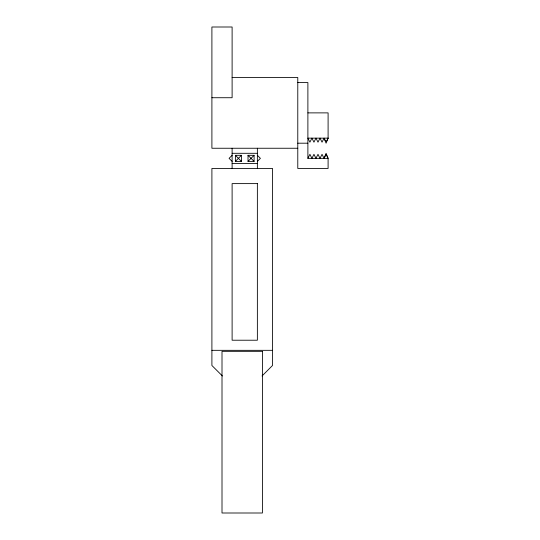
<?xml version="1.0" encoding="UTF-8"?>
<svg xmlns="http://www.w3.org/2000/svg" width="540" height="540" viewBox="0 0 540 540"><rect width="100%" height="100%" fill="white"/><g stroke="black" fill="none" stroke-linecap="round" stroke-linejoin="round"><path stroke-width="0.81" d="M324.392 157.68L326.079 154.312L328.097 158.348L307.888 158.348L309.913 154.312L311.931 158.348L313.949 154.312L315.974 158.348L317.993 154.312L320.018 158.348L322.036 154.312L324.054 158.348L326.079 153.299L328.097 158.348L328.097 168.453L297.783 168.453L297.783 77.517L232.112 77.517M326.416 141.514L328.097 138.145L328.097 112.88L307.888 112.88M232.112 155.317L229.082 158.348L232.112 161.386M235.393 161.386L241.454 155.317L241.454 161.386L235.393 161.386L235.393 155.317L241.454 155.317M248.022 161.386L254.084 155.317L254.084 161.386L248.022 161.386L248.022 155.317L254.084 155.317M257.371 161.386L260.401 158.348L257.371 155.317M262.035 375.975L272.525 365.486L272.525 168.453L211.903 168.453L211.903 365.486L222.399 375.975M297.783 82.573L307.888 82.573L307.888 158.348M211.903 97.727L232.112 97.727L232.112 27L211.903 27L211.903 148.25L297.783 148.25M297.783 143.195L307.888 143.195M232.112 153.299L257.371 153.299M232.112 163.404L257.371 163.404M211.903 350.325L272.525 350.325M248.022 155.317L254.084 161.386M235.393 155.317L241.454 161.386M324.392 138.814L325.404 140.839M257.371 148.25L257.371 168.453M232.112 148.25L232.112 168.453M328.097 138.145L326.079 143.195L324.054 138.145L322.036 142.182L320.018 138.145L317.993 142.182L315.974 138.145L313.949 142.182L311.931 138.145L309.913 142.182L307.888 138.145L328.097 138.145M257.371 183.613L232.112 183.613L232.112 340.22L257.371 340.22L257.371 183.613M262.42 351.338L222.007 351.338L222.007 513L262.42 513L262.42 351.338"/></g></svg>
